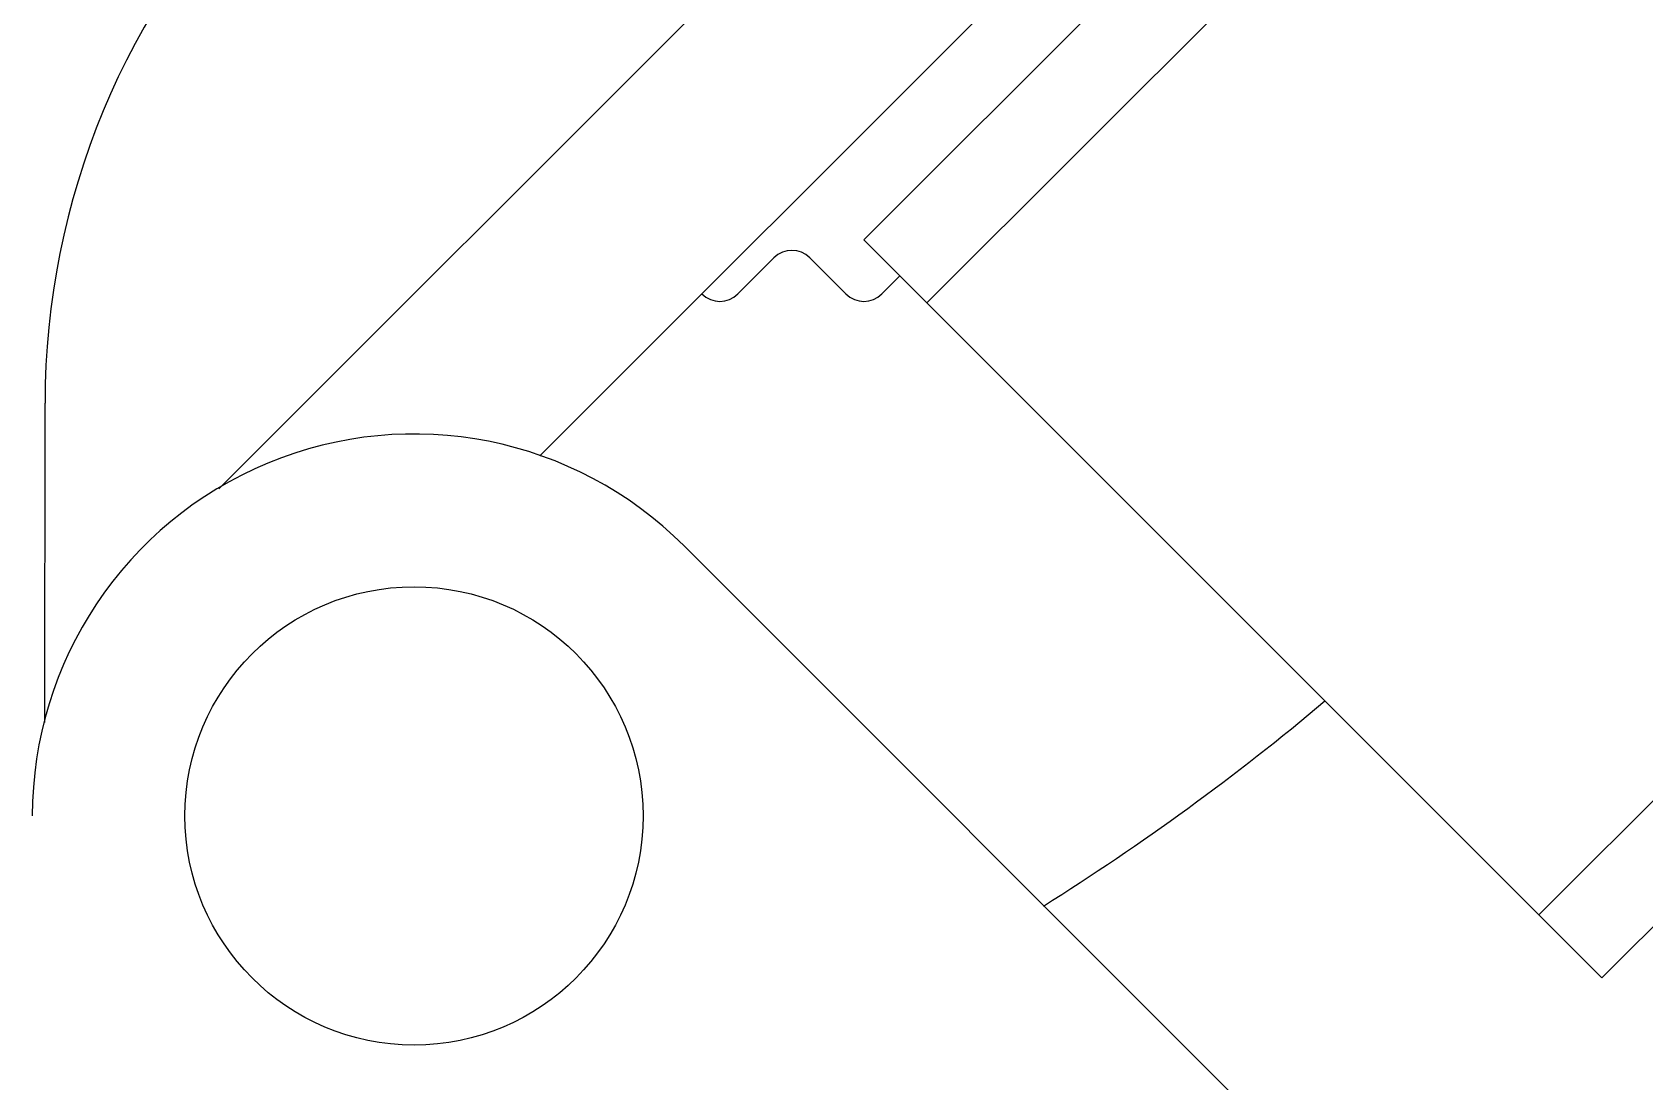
# Model space of a CAD drawing. Extents: x 1725261 to 1937680, y 860327 to 1571294.
# Drawn here: x 1829167 to 1829731, y 1235654 to 1236021 of the extents above; entities that cross this region are included whole.
import ezdxf

# ---------------------------------------------------------------- set-up
doc = ezdxf.new("R2010")
doc.units = 0
doc.header["$LTSCALE"] = 1000
doc.header["$MEASUREMENT"] = 0

msp = doc.modelspace()

# ---------------------------------------------------------------- linework, layer by layer
at = {"linetype": 'Continuous'}
for p, q in [((1829458.16, 1235948.68), (1832003.57, 1238494.08)), ((1829480.18, 1235926.66), (1832025.59, 1238472.06)), ((1829694.09, 1235712.75), (1832239.5, 1238258.15)), ((1829716.11, 1235690.73), (1832261.52, 1238236.13)), ((1829232.68, 1235861.61), (1829609.16, 1236238.09)), ((1829344.88, 1235873.14), (1829659.49, 1236187.76)), ((1829458.16, 1235948.68), (1829716.11, 1235690.73)), ((1829458.16, 1235948.68), (1829716.11, 1235690.73)), ((1829414.11, 1235929.79), (1829426.69, 1235942.37)), ((1829439.27, 1235942.37), (1829451.86, 1235929.79)), ((1829464.44, 1235929.79), (1829470.75, 1235936.1)), ((1829171.87, 1235779.94), (1829171.89, 1235891.62)), ((1829646.02, 1235590.96), (1829395.25, 1235841.73))]:
    msp.add_line(p, q, dxfattribs=at)
msp.add_circle((1829300.88, 1235747.36), 80.08, dxfattribs=at)
for centre, radius, start, end in [((1829438.81, 1235891.58), 266.92, 135, 179.9914), ((1829432.98, 1235936.08), 8.9, 45, 135), ((1829407.81, 1235936.08), 8.9, 225, 315), ((1829458.15, 1235936.08), 8.9, 225, 315), ((1829300.88, 1235747.36), 133.46, 45, 180), ((1829047.63, 1236469.29), 889.75, 302.13405, 309.98081)]:
    msp.add_arc(centre, radius, start, end, dxfattribs=at)

doc.saveas('drawing.dxf')
